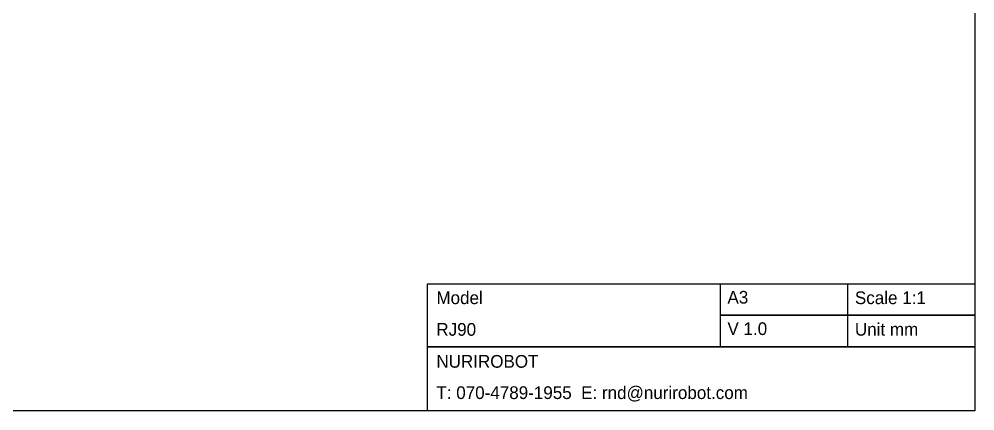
# Model space of a CAD drawing. Header units: millimetres. Extents: x 0 to 420, y 0 to 297.
# Drawn here: x 175.6 to 420, y 0 to 100.2 of the extents above; entities that cross this region are included whole.
import ezdxf

# ---------------------------------------------------------------- set-up
doc = ezdxf.new("R2010")
doc.units = ezdxf.units.MM
doc.styles.add('누리로봇 문자스타일_20230829', font='GOTHIC.TTF')

msp = doc.modelspace()

# ---------------------------------------------------------------- linework, layer by layer
at = {"lineweight": -3}
msp.add_line((354.9, 32.55), (354.9, 16.38), dxfattribs=at)
at = {"lineweight": -3, "ltscale": 3}
msp.add_line((387.45, 32.55), (387.45, 16.38), dxfattribs=at)
msp.add_lwpolyline([(0, 297), (420, 297), (420, 0), (0, 0)], close=True)
for points in [[(280, 0), (280, 32.55), (420, 32.55), (420, 0)], [(280, 0), (280, 32.55), (420, 32.55), (420, 0)], [(354.9, 24.52), (420, 24.52)], [(280, 16.38), (420, 16.38)]]:
    msp.add_lwpolyline(points, close=True, dxfattribs=at)

# ---------------------------------------------------------------- texts
at = {"lineweight": -3, "attachment_point": 1, "style": '누리로봇 문자스타일_20230829'}
for s, insert, char_height, width in [('Model', (282.3, 30.58), 3.255, 10.7408), ('A3', (356.72, 30.7), 3.255, 12.1036), ('{\\fCentury Gothic|b0|i0|c0|p34;Scale 1:1}', (389.32, 30.58), 3.2548, 53.4053), ('RJ90', (282.28, 22.48), 3.255, 39.9112), ('V 1.0', (356.72, 22.67), 3.255, 12.1036), ('Unit mm', (389.32, 22.5), 3.255, 53.4053), ('NURIROBOT', (282.28, 14.3), 3.255, 40.3813), ('T: 070-4789-1955  E: rnd@nurirobot.com', (282.29, 6.29), 3.2548, 85.2271), ('T: 070-4789-1955  E: rnd@nurirobot.com', (282.29, 6.29), 3.2548, 85.2271)]:
    msp.add_mtext(s, dxfattribs=dict(at, insert=insert, char_height=char_height, width=width))

doc.saveas('drawing.dxf')
